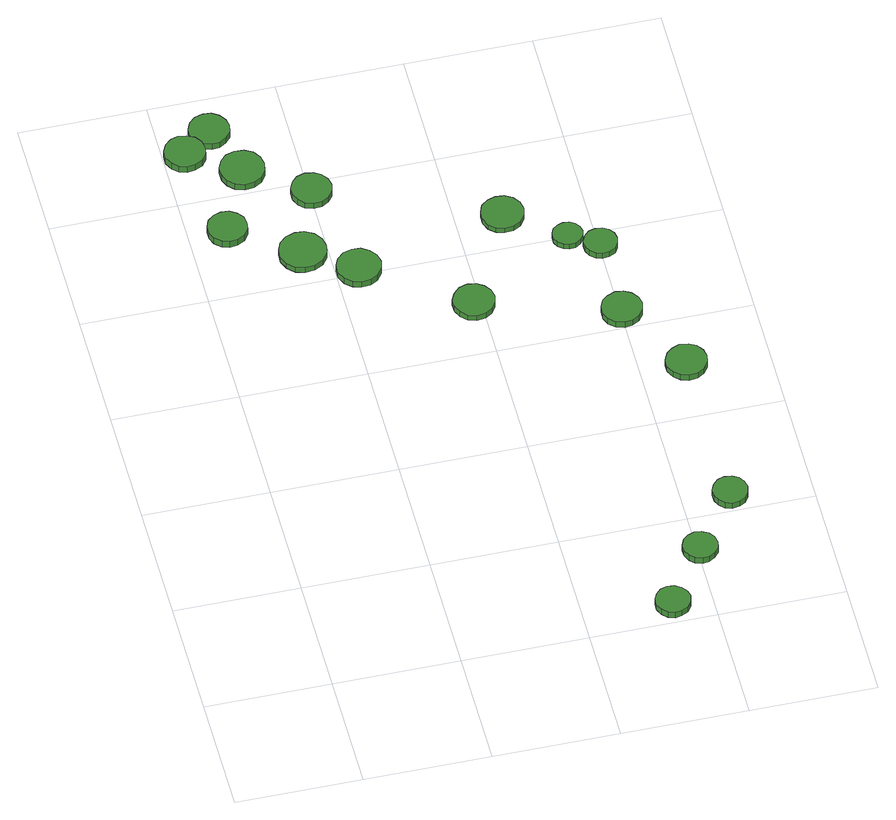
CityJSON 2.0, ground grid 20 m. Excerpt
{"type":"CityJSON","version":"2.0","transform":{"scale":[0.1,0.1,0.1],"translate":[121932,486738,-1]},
"CityObjects":{
"tree1":{"type":"SolitaryVegetationObject","attributes":{"function":"something"},"geometry":[{"type":"MultiSurface","lod":"1","boundaries":[[[0,1,2,3,4,5,6,7,8,9,10,11,12,13,14]],[[15,16,17,18,19,20,21,22,23,24,25,26,27,28,29]],[[0,29,28,1]],[[1,28,27,2]],[[2,27,26,3]],[[3,26,25,4]],[[4,25,24,5]],[[5,24,23,6]],[[6,23,22,7]],[[7,22,21,8]],[[8,21,20,9]],[[9,20,19,10]],[[10,19,18,11]],[[11,18,17,12]],[[12,17,16,13]],[[13,16,15,14]],[[14,15,29,0]]]}]},
"tree2":{"type":"SolitaryVegetationObject","attributes":{"function":"something"},"geometry":[{"type":"MultiSurface","lod":"1","boundaries":[[[30,31,32,33,34,35,36,37,38,39,40,41,42,43,44]],[[45,46,47,48,49,50,51,52,53,54,55,56,57,58,59]],[[30,59,58,31]],[[31,58,57,32]],[[32,57,56,33]],[[33,56,55,34]],[[34,55,54,35]],[[35,54,53,36]],[[36,53,52,37]],[[37,52,51,38]],[[38,51,50,39]],[[39,50,49,40]],[[40,49,48,41]],[[41,48,47,42]],[[42,47,46,43]],[[43,46,45,44]],[[44,45,59,30]]]}]},
"tree3":{"type":"SolitaryVegetationObject","attributes":{"function":"something"},"geometry":[{"type":"MultiSurface","lod":"1","boundaries":[[[60,61,62,63,64,65,66,67,68,69,70,71,72,73,74]],[[75,76,77,78,79,80,81,82,83,84,85,86,87,88,89]],[[60,89,88,61]],[[61,88,87,62]],[[62,87,86,63]],[[63,86,85,64]],[[64,85,84,65]],[[65,84,83,66]],[[66,83,82,67]],[[67,82,81,68]],[[68,81,80,69]],[[69,80,79,70]],[[70,79,78,71]],[[71,78,77,72]],[[72,77,76,73]],[[73,76,75,74]],[[74,75,89,60]]]}]},
"tree4":{"type":"SolitaryVegetationObject","attributes":{"function":"something"},"geometry":[{"type":"MultiSurface","lod":"1","boundaries":[[[90,91,92,93,94,95,96,97,98,99,100,101,102,103,104]],[[105,106,107,108,109,110,111,112,113,114,115,116,117,118,119]],[[90,119,118,91]],[[91,118,117,92]],[[92,117,116,93]],[[93,116,115,94]],[[94,115,114,95]],[[95,114,113,96]],[[96,113,112,97]],[[97,112,111,98]],[[98,111,110,99]],[[99,110,109,100]],[[100,109,108,101]],[[101,108,107,102]],[[102,107,106,103]],[[103,106,105,104]],[[104,105,119,90]]]}]},
"tree5":{"type":"SolitaryVegetationObject","attributes":{"function":"something"},"geometry":[{"type":"MultiSurface","lod":"1","boundaries":[[[120,121,122,123,124,125,126,127,128,129,130,131,132,133,134]],[[135,136,137,138,139,140,141,142,143,144,145,146,147,148,149]],[[120,149,148,121]],[[121,148,147,122]],[[122,147,146,123]],[[123,146,145,124]],[[124,145,144,125]],[[125,144,143,126]],[[126,143,142,127]],[[127,142,141,128]],[[128,141,140,129]],[[129,140,139,130]],[[130,139,138,131]],[[131,138,137,132]],[[132,137,136,133]],[[133,136,135,134]],[[134,135,149,120]]]}]},
"tree6":{"type":"SolitaryVegetationObject","attributes":{"function":"something"},"geometry":[{"type":"MultiSurface","lod":"1","boundaries":[[[150,151,152,153,154,155,156,157,158,159,160,161,162,163,164]],[[165,166,167,168,169,170,171,172,173,174,175,176,177,178,179]],[[150,179,178,151]],[[151,178,177,152]],[[152,177,176,153]],[[153,176,175,154]],[[154,175,174,155]],[[155,174,173,156]],[[156,173,172,157]],[[157,172,171,158]],[[158,171,170,159]],[[159,170,169,160]],[[160,169,168,161]],[[161,168,167,162]],[[162,167,166,163]],[[163,166,165,164]],[[164,165,179,150]]]}]},
"tree7":{"type":"SolitaryVegetationObject","attributes":{"function":"something"},"geometry":[{"type":"MultiSurface","lod":"1","boundaries":[[[180,181,182,183,184,185,186,187,188,189,190,191,192,193,194]],[[195,196,197,198,199,200,201,202,203,204,205,206,207,208,209]],[[180,209,208,181]],[[181,208,207,182]],[[182,207,206,183]],[[183,206,205,184]],[[184,205,204,185]],[[185,204,203,186]],[[186,203,202,187]],[[187,202,201,188]],[[188,201,200,189]],[[189,200,199,190]],[[190,199,198,191]],[[191,198,197,192]],[[192,197,196,193]],[[193,196,195,194]],[[194,195,209,180]]]}]},
"tree8":{"type":"SolitaryVegetationObject","attributes":{"function":"something"},"geometry":[{"type":"MultiSurface","lod":"1","boundaries":[[[210,211,212,213,214,215,216,217,218,219,220,221,222,223,224]],[[225,226,227,228,229,230,231,232,233,234,235,236,237,238,239]],[[210,239,238,211]],[[211,238,237,212]],[[212,237,236,213]],[[213,236,235,214]],[[214,235,234,215]],[[215,234,233,216]],[[216,233,232,217]],[[217,232,231,218]],[[218,231,230,219]],[[219,230,229,220]],[[220,229,228,221]],[[221,228,227,222]],[[222,227,226,223]],[[223,226,225,224]],[[224,225,239,210]]]}]},
"tree9":{"type":"SolitaryVegetationObject","attributes":{"function":"something"},"geometry":[{"type":"MultiSurface","lod":"1","boundaries":[[[240,241,242,243,244,245,246,247,248,249,250,251,252,253,254]],[[255,256,257,258,259,260,261,262,263,264,265,266,267,268,269]],[[240,269,268,241]],[[241,268,267,242]],[[242,267,266,243]],[[243,266,265,244]],[[244,265,264,245]],[[245,264,263,246]],[[246,263,262,247]],[[247,262,261,248]],[[248,261,260,249]],[[249,260,259,250]],[[250,259,258,251]],[[251,258,257,252]],[[252,257,256,253]],[[253,256,255,254]],[[254,255,269,240]]]}]},
"tree10":{"type":"SolitaryVegetationObject","attributes":{"function":"something"},"geometry":[{"type":"MultiSurface","lod":"1","boundaries":[[[270,271,272,273,274,275,276,277,278,279,280,281,282,283,284]],[[285,286,287,288,289,290,291,292,293,294,295,296,297,298,299]],[[270,299,298,271]],[[271,298,297,272]],[[272,297,296,273]],[[273,296,295,274]],[[274,295,294,275]],[[275,294,293,276]],[[276,293,292,277]],[[277,292,291,278]],[[278,291,290,279]],[[279,290,289,280]],[[280,289,288,281]],[[281,288,287,282]],[[282,287,286,283]],[[283,286,285,284]],[[284,285,299,270]]]}]},
"tree11":{"type":"SolitaryVegetationObject","attributes":{"function":"something"},"geometry":[{"type":"MultiSurface","lod":"1","boundaries":[[[300,301,302,303,304,305,306,307,308,309,310,311,312,313,314]],[[315,316,317,318,319,320,321,322,323,324,325,326,327,328,329]],[[300,329,328,301]],[[301,328,327,302]],[[302,327,326,303]],[[303,326,325,304]],[[304,325,324,305]],[[305,324,323,306]],[[306,323,322,307]],[[307,322,321,308]],[[308,321,320,309]],[[309,320,319,310]],[[310,319,318,311]],[[311,318,317,312]],[[312,317,316,313]],[[313,316,315,314]],[[314,315,329,300]]]}]},
"tree12":{"type":"SolitaryVegetationObject","attributes":{"function":"something"},"geometry":[{"type":"MultiSurface","lod":"1","boundaries":[[[330,331,332,333,334,335,336,337,338,339,340,341,342,343,344]],[[345,346,347,348,349,350,351,352,353,354,355,356,357,358,359]],[[330,359,358,331]],[[331,358,357,332]],[[332,357,356,333]],[[333,356,355,334]],[[334,355,354,335]],[[335,354,353,336]],[[336,353,352,337]],[[337,352,351,338]],[[338,351,350,339]],[[339,350,349,340]],[[340,349,348,341]],[[341,348,347,342]],[[342,347,346,343]],[[343,346,345,344]],[[344,345,359,330]]]}]},
"tree13":{"type":"SolitaryVegetationObject","attributes":{"function":"something"},"geometry":[{"type":"MultiSurface","lod":"1","boundaries":[[[360,361,362,363,364,365,366,367,368,369,370,371,372,373,374]],[[375,376,377,378,379,380,381,382,383,384,385,386,387,388,389]],[[360,389,388,361]],[[361,388,387,362]],[[362,387,386,363]],[[363,386,385,364]],[[364,385,384,365]],[[365,384,383,366]],[[366,383,382,367]],[[367,382,381,368]],[[368,381,380,369]],[[369,380,379,370]],[[370,379,378,371]],[[371,378,377,372]],[[372,377,376,373]],[[373,376,375,374]],[[374,375,389,360]]]}]},
"tree14":{"type":"SolitaryVegetationObject","attributes":{"function":"something"},"geometry":[{"type":"MultiSurface","lod":"1","boundaries":[[[390,391,392,393,394,395,396,397,398,399,400,401,402,403,404]],[[405,406,407,408,409,410,411,412,413,414,415,416,417,418,419]],[[390,419,418,391]],[[391,418,417,392]],[[392,417,416,393]],[[393,416,415,394]],[[394,415,414,395]],[[395,414,413,396]],[[396,413,412,397]],[[397,412,411,398]],[[398,411,410,399]],[[399,410,409,400]],[[400,409,408,401]],[[401,408,407,402]],[[402,407,406,403]],[[403,406,405,404]],[[404,405,419,390]]]}]},
"tree15":{"type":"SolitaryVegetationObject","attributes":{"function":"something"},"geometry":[{"type":"MultiSurface","lod":"1","boundaries":[[[420,421,422,423,424,425,426,427,428,429,430,431,432,433,434]],[[435,436,437,438,439,440,441,442,443,444,445,446,447,448,449]],[[420,449,448,421]],[[421,448,447,422]],[[422,447,446,423]],[[423,446,445,424]],[[424,445,444,425]],[[425,444,443,426]],[[426,443,442,427]],[[427,442,441,428]],[[428,441,440,429]],[[429,440,439,430]],[[430,439,438,431]],[[431,438,437,432]],[[432,437,436,433]],[[433,436,435,434]],[[434,435,449,420]]]}]},
"tree16":{"type":"SolitaryVegetationObject","attributes":{"function":"something"},"geometry":[{"type":"MultiSurface","lod":"1","boundaries":[[[450,451,452,453,454,455,456,457,458,459,460,461,462,463,464]],[[465,466,467,468,469,470,471,472,473,474,475,476,477,478,479]],[[450,479,478,451]],[[451,478,477,452]],[[452,477,476,453]],[[453,476,475,454]],[[454,475,474,455]],[[455,474,473,456]],[[456,473,472,457]],[[457,472,471,458]],[[458,471,470,459]],[[459,470,469,460]],[[460,469,468,461]],[[461,468,467,462]],[[462,467,466,463]],[[463,466,465,464]],[[464,465,479,450]]]}]}
},
"vertices":[
[91,930,20],[89,943,20],[81,953,20],[70,960,20],[57,961,20],[45,957,20],[35,949,20],[30,937,20],[30,924,20],[35,912,20],[45,903,20],[57,899,20],[70,901,20],[81,907,20],[89,918,20],[89,918,7],[81,907,7],[70,901,7],[57,899,7],[45,903,7],[35,912,7],[30,924,7],[30,937,7],[35,949,7],[45,957,7],[57,961,7],[70,960,7],[81,953,7],[89,943,7],[91,930,7],
[65,1094,20],[63,1107,20],[55,1118,20],[43,1124,20],[30,1126,20],[18,1122,20],[8,1113,20],[2,1101,20],[2,1087,20],[8,1075,20],[18,1066,20],[30,1062,20],[43,1064,20],[55,1070,20],[63,1081,20],[63,1081,7],[55,1070,7],[43,1064,7],[30,1062,7],[18,1066,7],[8,1075,7],[2,1087,7],[2,1101,7],[8,1113,7],[18,1122,7],[30,1126,7],[43,1124,7],[55,1118,7],[63,1107,7],[65,1094,7],
[197,858,19],[194,873,19],[185,886,19],[171,894,19],[156,895,19],[141,890,19],[130,880,19],[124,866,19],[124,851,19],[130,837,19],[141,826,19],[156,822,19],[171,823,19],[185,831,19],[194,843,19],[194,843,8],[185,831,8],[171,823,8],[156,822,8],[141,826,8],[130,837,8],[124,851,8],[124,866,8],[130,880,8],[141,890,8],[156,895,8],[171,894,8],[185,886,8],[194,873,8],[197,858,8],
[112,1130,19],[109,1143,19],[101,1154,19],[90,1161,19],[77,1162,19],[64,1158,19],[54,1149,19],[49,1137,19],[49,1124,19],[54,1112,19],[64,1103,19],[77,1099,19],[90,1100,19],[101,1107,19],[109,1117,19],[109,1117,7],[101,1107,7],[90,1100,7],[77,1099,7],[64,1103,7],[54,1112,7],[49,1124,7],[49,1137,7],[54,1149,7],[64,1158,7],[77,1162,7],[90,1161,7],[101,1154,7],[109,1143,7],[112,1130,7],
[145,1042,19],[142,1057,19],[134,1069,19],[121,1076,19],[106,1077,19],[92,1073,19],[82,1063,19],[76,1050,19],[76,1035,19],[82,1022,19],[92,1012,19],[106,1007,19],[121,1009,19],[134,1016,19],[142,1028,19],[142,1028,7],[134,1016,7],[121,1009,7],[106,1007,7],[92,1012,7],[82,1022,7],[76,1035,7],[76,1050,7],[82,1063,7],[92,1073,7],[106,1077,7],[121,1076,7],[134,1069,7],[142,1057,7],[145,1042,7],
[270,808,19],[267,822,19],[258,833,19],[246,841,19],[232,842,19],[218,838,19],[207,828,19],[201,815,19],[201,801,19],[207,788,19],[218,778,19],[232,774,19],[246,775,19],[258,782,19],[267,794,19],[267,794,7],[258,782,7],[246,775,7],[232,774,7],[218,778,7],[207,788,7],[201,801,7],[201,815,7],[207,828,7],[218,838,7],[232,842,7],[246,841,7],[258,833,7],[267,822,7],[270,808,7],
[234,977,19],[231,990,19],[223,1001,19],[212,1007,19],[199,1009,19],[186,1005,19],[177,996,19],[171,984,19],[171,971,19],[177,959,19],[186,950,19],[199,946,19],[212,947,19],[223,954,19],[231,964,19],[231,964,7],[223,954,7],[212,947,7],[199,946,7],[186,950,7],[177,959,7],[171,971,7],[171,984,7],[177,996,7],[186,1005,7],[199,1009,7],[212,1007,7],[223,1001,7],[231,990,7],[234,977,7],
[566,37,19],[563,48,19],[556,57,19],[546,63,19],[535,64,19],[524,61,19],[516,53,19],[511,43,19],[511,31,19],[516,21,19],[524,13,19],[535,9,19],[546,11,19],[556,16,19],[563,26,19],[563,26,7],[556,16,7],[546,11,7],[535,9,7],[524,13,7],[516,21,7],[511,31,7],[511,43,7],[516,53,7],[524,61,7],[535,64,7],[546,63,7],[556,57,7],[563,48,7],[566,37,7],
[421,700,18],[418,713,18],[410,724,18],[399,731,18],[385,733,18],[372,729,18],[362,719,18],[356,707,18],[356,693,18],[362,681,18],[372,671,18],[385,667,18],[399,669,18],[410,676,18],[418,687,18],[418,687,7],[410,676,7],[399,669,7],[385,667,7],[372,671,7],[362,681,7],[356,693,7],[356,707,7],[362,719,7],[372,729,7],[385,733,7],[399,731,7],[410,724,7],[418,713,7],[421,700,7],
[631,134,19],[629,146,19],[622,155,19],[612,160,19],[601,162,19],[590,158,19],[582,151,19],[577,140,19],[577,129,19],[582,118,19],[590,111,19],[601,107,19],[612,108,19],[622,114,19],[629,123,19],[629,123,7],[622,114,7],[612,108,7],[601,107,7],[590,111,7],[582,118,7],[577,129,7],[577,140,7],[582,151,7],[590,158,7],[601,162,7],[612,160,7],[622,155,7],[629,146,7],[631,134,7],
[505,863,18],[502,877,18],[494,888,18],[482,895,18],[468,896,18],[455,892,18],[444,883,18],[439,870,18],[439,856,18],[444,843,18],[455,834,18],[468,830,18],[482,831,18],[494,838,18],[502,849,18],[502,849,8],[494,838,8],[482,831,8],[468,830,8],[455,834,8],[444,843,8],[439,856,8],[439,870,8],[444,883,8],[455,892,8],[468,896,8],[482,895,8],[494,888,8],[502,877,8],[505,863,8],
[702,233,19],[699,244,19],[693,254,19],[683,259,19],[671,261,19],[660,257,19],[652,249,19],[647,239,19],[647,227,19],[652,217,19],[660,209,19],[671,205,19],[683,207,19],[693,212,19],[699,222,19],[699,222,7],[693,212,7],[683,207,7],[671,205,7],[660,209,7],[652,217,7],[647,227,7],[647,239,7],[652,249,7],[660,257,7],[671,261,7],[683,259,7],[693,254,7],[699,244,7],[702,233,7],
[634,633,19],[631,646,19],[623,657,19],[612,663,19],[599,665,19],[586,660,19],[576,652,19],[571,640,19],[571,626,19],[576,614,19],[586,605,19],[599,601,19],[612,603,19],[623,609,19],[631,620,19],[631,620,7],[623,609,7],[612,603,7],[599,601,7],[586,605,7],[576,614,7],[571,626,7],[571,640,7],[576,652,7],[586,660,7],[599,665,7],[612,663,7],[623,657,7],[631,646,7],[634,633,7],
[581,798,18],[579,807,18],[573,815,18],[565,820,18],[555,821,18],[546,818,18],[538,812,18],[534,803,18],[534,793,18],[538,784,18],[546,778,18],[555,775,18],[565,776,18],[573,781,18],[579,788,18],[579,788,8],[573,781,8],[565,776,8],[555,775,8],[546,778,8],[538,784,8],[534,793,8],[534,803,8],[538,812,8],[546,818,8],[555,821,8],[565,820,8],[573,815,8],[579,807,8],[581,798,8],
[704,506,19],[701,519,19],[693,530,19],[682,536,19],[668,538,19],[656,533,19],[646,525,19],[640,512,19],[640,499,19],[646,487,19],[656,478,19],[668,474,19],[682,475,19],[693,482,19],[701,493,19],[701,493,7],[693,482,7],[682,475,7],[668,474,7],[656,478,7],[646,487,7],[640,499,7],[640,512,7],[646,525,7],[656,533,7],[668,538,7],[682,536,7],[693,530,7],[701,519,7],[704,506,7],
[628,771,19],[626,782,19],[620,790,19],[610,796,19],[599,797,19],[589,794,19],[581,786,19],[576,776,19],[576,765,19],[581,755,19],[589,748,19],[599,745,19],[610,746,19],[620,751,19],[626,760,19],[626,760,8],[620,751,8],[610,746,8],[599,745,8],[589,748,8],[581,755,8],[576,765,8],[576,776,8],[581,786,8],[589,794,8],[599,797,8],[610,796,8],[620,790,8],[626,782,8],[628,771,8]
]}
